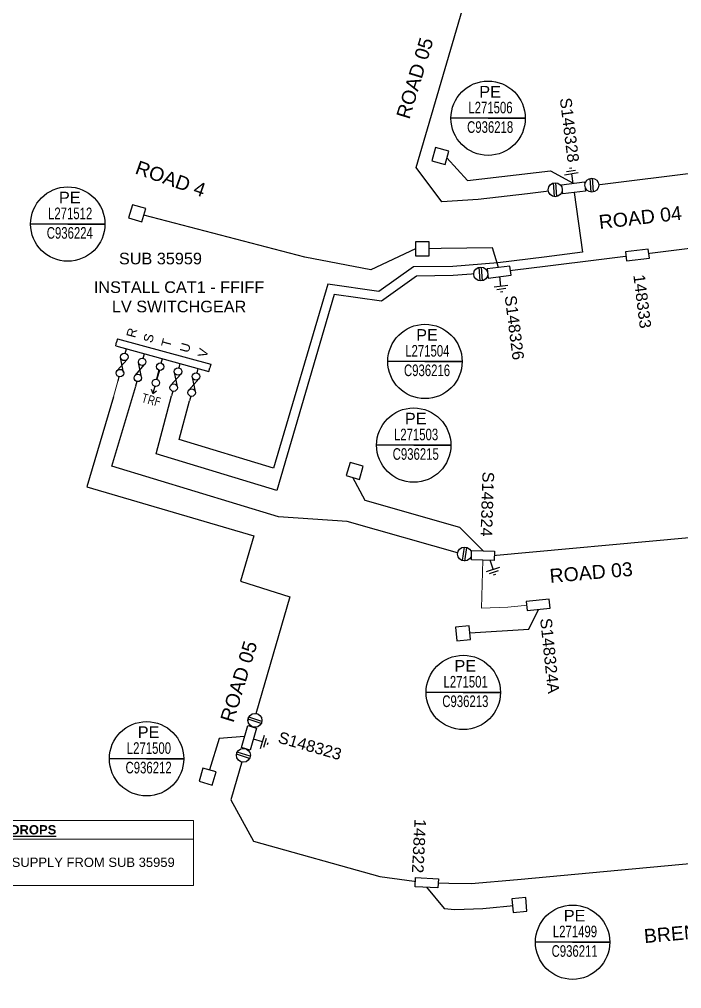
# Paper-space layout 'Sheet(2)' of a CAD drawing. Header units: metres. Extents: x -37 to 809, y -3 to 584.
# Drawn here: x 532.1 to 674.6, y 196.5 to 405.2 of the extents above; entities that cross this region are included whole.
import ezdxf
from ezdxf import colors
from ezdxf.entities.mleader import LeaderData, LeaderLine
from ezdxf.enums import TextEntityAlignment as Align
from ezdxf.math import Vec2, Vec3

# ---------------------------------------------------------------- set-up
doc = ezdxf.new("R2010")
doc.units = ezdxf.units.M
doc.layers.get('0').update_dxf_attribs({"color": 6})
doc.layers.add('Cadastre Roads_SP_EXT', color=9, linetype='Continuous', lineweight=5)
for name, color, linetype in [('Notes', 7, 'Continuous'), ('Notes_SP_MISC', 7, 'Continuous'), ('Sub_LV_EXT', 7, 'Continuous')]:
    doc.layers.add(name, color=color, linetype=linetype)
doc.styles.add('iecARIAL', font='arial.ttf', dxfattribs={"height": 2})
doc.styles.add('IESYMBOL1', font='isocp.shx')
doc.styles.add('POLE_LABEL', font='arial.ttf')
doc.styles.get("Standard").update_dxf_attribs({"font": 'arial.ttf'})
doc.linetypes.add('Cable 1', pattern='A,7,-3,["//",Standard,S=1.5,R=0,X=-2.1,Y=-0.7],-0.001', length=10.001)
doc.linetypes.add('Cable 4', pattern='A,5.25,-0.1,["o",Standard,S=2,R=0,X=1.2,Y=-0.7],-4', length=9.35)
doc.linetypes.add('Cable New UG', pattern='A,7,-0.25,["x",Standard,S=2,R=0,X=0.2,Y=-0.8],-2.1', length=9.35)

# ---------------------------------------------------------------- blocks, each defined once
blk = doc.blocks.new('PILLAR_NEW')
blk.add_wipeout([(-2.47, 0.99), (2.47, 0.99), (2.47, -0.99), (-2.47, -0.99)])
at = {"lineweight": -3}
blk.add_lwpolyline([(-2.47, 0.99), (2.47, 0.99), (2.47, -0.99), (-2.47, -0.99)], close=True, dxfattribs=at)
for tag, height, flags, p in [('ASSET_NUM', 2.5, 8, (2, 4)), ('STREET_CODE', 0.2, 9, (1.5, 2)), ('OWNED_BY', 0.2, 9, (1.5, 1.8)), ('OPERATED_BY', 0.2, 9, (1.5, 1.6)), ('STATE', 0.2, 9, (1.5, 1.2)), ('SUPPORT_TYPE', 0.2, 9, (1.5, 1)), ('SUBURB', 0.2, 9, (1.5, 0.2)), ('STREETNAME', 0.2, 9, (1.5, 0)), ('MAINTAINED_BY', 0.2, 9, (1.5, 1.4)), ('USAGE', 0.2, 9, (1.5, 0.8)), ('LEGEND', 0.2, 9, (1.5, 0.6)), ('PARENT', 0.2, 9, (1.5, 0.4)), ('Z', 0.2, 1, (1.5, -0.6)), ('LOCATION', 0.2, 9, (1.5, -0.2)), ('NOTES', 0.2, 9, (1.5, -0.4))]:
    blk.add_attdef(tag, text='', height=height, dxfattribs=dict(flags=flags)).set_placement(p, align=Align.MIDDLE_LEFT)
blk = doc.blocks.new('COLUMN_NEW')
at = {"flags": 1}
blk.add_attdef('Z', text='', height=0.2, dxfattribs=at).set_placement((1.5, -2.8), align=Align.MIDDLE_LEFT)
blk.add_wipeout([(-1.485, -1.485), (1.485, -1.485), (1.485, 1.485), (-1.485, 1.485)])
at = {"lineweight": -3}
blk.add_lwpolyline([(-1.485, -1.485), (1.485, -1.485), (1.485, 1.485), (-1.485, 1.485)], close=True, dxfattribs=at)
for tag, height, flags, p in [('ASSET_NUM', 2.5, 8, (2, 2)), ('STREET_CODE', 0.2, 9, (1.5, 0)), ('OWNED_BY', 0.2, 9, (1.5, -0.4)), ('OPERATED_BY', 0.2, 9, (1.5, -0.6)), ('STATE', 0.2, 9, (1.5, -1)), ('SUBURB', 0.2, 9, (1.5, -1.8)), ('STREETNAME', 0.2, 9, (1.5, -2)), ('COLUMN_TYPE', 0.2, 9, (1.5, -0.2)), ('USAGE', 0.2, 9, (1.5, -1.2)), ('MAINTAINED_BY', 0.2, 9, (1.5, -0.8)), ('LEGEND', 0.2, 9, (1.5, -1.4)), ('PARENT', 0.2, 9, (1.5, -1.6)), ('LOCATION', 0.2, 9, (1.5, -2.2)), ('NOTES', 0.2, 9, (1.5, -2.4)), ('LABEL_ALIGNMENT', 0.2, 9, (1.5, -2.6))]:
    blk.add_attdef(tag, text='', height=height, dxfattribs=dict(flags=flags)).set_placement(p, align=Align.MIDDLE_LEFT)
at = {"style": 'POLE_LABEL', "flags": 9}
blk.add_attdef('STRUCTURE_PLANT_NUMBER', text='', height=0.2, dxfattribs=at).set_placement((1.5, 0.242), align=Align.MIDDLE_LEFT)
blk = doc.blocks.new('*U789')
for tag, flags, p in [('ACTUAL_STATUS', 9, (1.5, 0)), ('CONSTRUCTED_VOLTAGE', 9, (1.5, -0.2)), ('OPERATING_VOLTAGE', 9, (1.5, -0.6)), ('ORIENTATION', 9, (1.5, -0.8)), ('STATE', 9, (1.5, -1)), ('SWITCH_TYPE', 9, (1.5, -1.2)), ('OWNED_BY', 9, (1.5, -1.8)), ('OPERATED_BY', 9, (1.5, -2)), ('NO_PHASES', 9, (1.5, -0.4)), ('USAGE', 9, (1.5, -1.4)), ('NOTES', 9, (1.5, -1.6)), ('TYPE', 9, (1.5, -2.6)), ('Z', 1, (1.5, -2.8)), ('MAINTAINED_BY', 9, (1.5, -2.2)), ('NUMBER_OF_PHASES', 9, (1.5, -2.4))]:
    blk.add_attdef(tag, text='', height=0.2, dxfattribs=dict(flags=flags)).set_placement(p, align=Align.MIDDLE_LEFT)
blk.add_wipeout([(-0.78, 6.68), (-0.93, 6.57), (-1.07, 6.44), (-1.19, 6.3), (-1.29, 6.15), (-1.38, 5.98), (-1.44, 5.8), (-1.48, 5.62), (-1.49, 5.43), (-1.49, 5.24), (-1.45, 5.06), (-1.4, 4.88), (-1.32, 4.71), (-1.23, 4.55), (-1.11, 4.4), (-0.97, 4.27), (-0.83, 4.15), (-0.66, 4.06), (-0.49, 3.99), (-0.31, 3.94), (-0.12, 3.91), (0.06, 3.91), (0.25, 3.93), (0.43, 3.97), (0.61, 4.04), (0.78, 4.12), (0.93, 4.23), (1.07, 4.36), (1.19, 4.5), (1.29, 4.65), (1.38, 4.82), (1.44, 5), (1.48, 5.18), (1.49, 5.37), (1.49, 5.56), (1.45, 5.74), (1.4, 5.92), (1.32, 6.09), (1.23, 6.25), (1.11, 6.4), (0.97, 6.53), (0.83, 6.65), (0.66, 6.74), (0.49, 6.81), (0.31, 6.86), (0.12, 6.89), (-0.06, 6.89), (-0.25, 6.87), (-0.43, 6.83), (-0.61, 6.76)])
for p, q in [((-0.59, 4.02), (0.11, 6.9)), ((-0.11, 3.9), (0.59, 6.78))]:
    blk.add_line(p, q)
blk.add_circle((0, 5.4), 1.5)
blk = doc.blocks.new('*U790')
for tag, flags, p in [('ACTUAL_STATUS', 9, (1.5, 0)), ('CONSTRUCTED_VOLTAGE', 9, (1.5, -0.2)), ('OPERATING_VOLTAGE', 9, (1.5, -0.6)), ('ORIENTATION', 9, (1.5, -0.8)), ('STATE', 9, (1.5, -1)), ('SWITCH_TYPE', 9, (1.5, -1.2)), ('OWNED_BY', 9, (1.5, -1.8)), ('OPERATED_BY', 9, (1.5, -2)), ('NO_PHASES', 9, (1.5, -0.4)), ('USAGE', 9, (1.5, -1.4)), ('NOTES', 9, (1.5, -1.6)), ('TYPE', 9, (1.5, -2.6)), ('Z', 1, (1.5, -2.8)), ('MAINTAINED_BY', 9, (1.5, -2.2)), ('NUMBER_OF_PHASES', 9, (1.5, -2.4))]:
    blk.add_attdef(tag, text='', height=0.2, dxfattribs=dict(flags=flags)).set_placement(p, align=Align.MIDDLE_LEFT)
blk.add_wipeout([(-1.04, 6.48), (-1.16, 6.34), (-1.27, 6.19), (-1.36, 6.02), (-1.43, 5.85), (-1.47, 5.66), (-1.49, 5.48), (-1.49, 5.29), (-1.46, 5.1), (-1.42, 4.92), (-1.34, 4.75), (-1.25, 4.59), (-1.14, 4.43), (-1.01, 4.3), (-0.86, 4.18), (-0.7, 4.08), (-0.53, 4), (-0.35, 3.95), (-0.17, 3.92), (0.02, 3.91), (0.2, 3.92), (0.39, 3.96), (0.57, 4.02), (0.73, 4.1), (0.89, 4.2), (1.04, 4.32), (1.16, 4.46), (1.27, 4.61), (1.36, 4.78), (1.43, 4.95), (1.47, 5.14), (1.49, 5.32), (1.49, 5.51), (1.46, 5.7), (1.42, 5.88), (1.34, 6.05), (1.25, 6.21), (1.14, 6.37), (1.01, 6.5), (0.86, 6.62), (0.7, 6.72), (0.53, 6.8), (0.35, 6.85), (0.17, 6.88), (-0.02, 6.89), (-0.2, 6.88), (-0.39, 6.84), (-0.57, 6.78), (-0.73, 6.7), (-0.89, 6.6)])
for p, q in [((-0.28, 3.93), (-0.22, 6.88)), ((0.22, 3.92), (0.28, 6.87))]:
    blk.add_line(p, q)
blk.add_circle((0, 5.4), 1.5)
blk = doc.blocks.new('TX_LINK_NEW')
h = blk.add_hatch(color=256)
edge = h.paths.add_edge_path()
edge.add_line((2.6, 0.05), (4.6, 0.05))
edge.add_arc((5.4, 0.01), 0.8, 177.2353, 184.4027)
edge.add_line((4.6, -0.05), (2.6, -0.05))
edge.add_arc((1.8, 0), 0.8, 356.4167, 363.5833)
blk.add_line((7.2, 0.01), (7.8, 0.01))
for points in [[(1, 0), (0, 0)], [(2.6, 0.05), (4.6, 0.05)], [(6.2, 0.01), (7.2, 0.01)], [(7, -0.59), (7.8, 0.01), (7, 0.61)], [(2.6, -0.05), (4.6, -0.05)]]:
    blk.add_lwpolyline(points)
for centre in [(1.8, 0), (5.4, 0.01)]:
    blk.add_circle(centre, 0.8)
for centre, start, end in [((1.8, 0), 356.4167, 3.5833), ((5.4, 0.01), 177.2353, 184.4027)]:
    blk.add_arc(centre, 0.8, start, end)
at = {"style": 'IESYMBOL1'}
blk.add_text('TRF', height=2, rotation=90, dxfattribs=at).set_placement((9.24, 0.01), align=Align.MIDDLE_CENTER)
at = {"flags": 1}
blk.add_attdef('Z', (0, 0), '', height=0.2, dxfattribs=at)
at = {"layer": 'Sub_LV_EXT', "flags": 1}
for tag, p in [('ORIENTATION', (2.14, -1.53)), ('USAGE', (2.14, -1.14)), ('NOTES', (2.14, -3.07))]:
    blk.add_attdef(tag, p, '', height=0.2, dxfattribs=at)
blk = doc.blocks.new('LV_UG_DFUSE_CLOSED_NEW')
for points in [[(1, 0), (0, 0)], [(5.04, 0.73), (2.16, -0.72)], [(5.05, -0.71), (2.16, 0.72)], [(6.2, 0.01), (7.2, 0.01)]]:
    blk.add_lwpolyline(points)
for centre in [(1.8, 0), (5.4, 0.01)]:
    blk.add_circle(centre, 0.8)
for tag, flags, p in [('ACTUAL_STATUS', 9, (1.5, 0)), ('CONSTRUCTED_VOLTAGE', 9, (1.5, -0.2)), ('OPERATED_BY', 9, (1.5, -0.6)), ('OWNED_BY', 9, (1.5, -1)), ('OPERATING_VOLTAGE', 9, (1.5, -1.2)), ('ORIENTATION', 9, (1.5, -1.4)), ('STATE', 9, (1.5, -1.6)), ('SWITCH_TYPE', 9, (1.5, -1.8)), ('NO_PHASES', 9, (1.5, -0.4)), ('MAINTAINED_BY', 9, (1.5, -0.8)), ('USAGE', 9, (1.5, -2)), ('Z', 1, (1.5, -2.4)), ('NOTES', 9, (1.5, -2.2))]:
    blk.add_attdef(tag, text='', height=0.2, dxfattribs=dict(flags=flags)).set_placement(p, align=Align.MIDDLE_LEFT)
blk = doc.blocks.new('Earth')
for p, q in [((0, -2.04), (0, 0)), ((-1.5, -2.04), (1.5, -2.04)), ((-1, -2.64), (1, -2.64)), ((-0.25, -3.24), (0.25, -3.24))]:
    blk.add_line(p, q)
blk = doc.blocks.new('*T796')
at = {"layer": 'Defpoints', "color": 8, "linetype": 'ByBlock', "lineweight": 0, "transparency": 16777216}
for p, q in [((0, 0), (106.63, 0)), ((0, 0), (0, -14)), ((106.63, 0), (106.63, -14)), ((0, -4), (106.63, -4)), ((24.32, -4), (24.32, -14)), ((0, -14), (106.63, -14))]:
    blk.add_line(p, q, dxfattribs=at)
at = {"layer": 'Notes', "color": 0, "linetype": 'Continuous', "transparency": 16777216, "char_height": 2}
for s, insert, width, attachment_point in [('{\\fArial|b1|i0|c0|p34;\\LLEGEND FOR LV VOLTAGE DROPS}', (53.32, -2), 104.633, 5), ('Vd', (12.16, -9), 22.3182, 5), ('VOLTAGE DROP FOR NORMAL SUPPLY FROM SUB 35959', (25.32, -9), 80.3147, 4)]:
    blk.add_mtext(s, dxfattribs=dict(at, insert=insert, width=width, attachment_point=attachment_point))
blk = doc.blocks.new('SLANTERN_NUM_NEW')
blk.add_wipeout([(-0.31, 10), (-0.94, 9.96), (-1.57, 9.88), (-2.18, 9.76), (-2.79, 9.61), (-3.39, 9.41), (-3.97, 9.18), (-4.54, 8.91), (-5.09, 8.61), (-5.62, 8.27), (-6.13, 7.91), (-6.62, 7.5), (-7.07, 7.07), (-7.5, 6.62), (-7.91, 6.13), (-8.27, 5.62), (-8.61, 5.09), (-8.91, 4.54), (-9.18, 3.97), (-9.41, 3.39), (-9.61, 2.79), (-9.76, 2.18), (-9.88, 1.57), (-9.96, 0.94), (-10, 0.31), (-10, -0.31), (-9.96, -0.94), (-9.88, -1.57), (-9.76, -2.18), (-9.61, -2.79), (-9.41, -3.39), (-9.18, -3.97), (-8.91, -4.54), (-8.61, -5.09), (-8.27, -5.62), (-7.91, -6.13), (-7.5, -6.62), (-7.07, -7.07), (-6.62, -7.5), (-6.13, -7.91), (-5.62, -8.27), (-5.09, -8.61), (-4.54, -8.91), (-3.97, -9.18), (-3.39, -9.41), (-2.79, -9.61), (-2.18, -9.76), (-1.57, -9.88), (-0.94, -9.96), (-0.31, -10), (0.31, -10), (0.94, -9.96), (1.57, -9.88), (2.18, -9.76), (2.79, -9.61), (3.39, -9.41), (3.97, -9.18), (4.54, -8.91), (5.09, -8.61), (5.62, -8.27), (6.13, -7.91), (6.62, -7.5), (7.07, -7.07), (7.5, -6.62), (7.91, -6.13), (8.27, -5.62), (8.61, -5.09), (8.91, -4.54), (9.18, -3.97), (9.41, -3.39), (9.61, -2.79), (9.76, -2.18), (9.88, -1.57), (9.96, -0.94), (10, -0.31), (10, 0.31), (9.96, 0.94), (9.88, 1.57), (9.76, 2.18), (9.61, 2.79), (9.41, 3.39), (9.18, 3.97), (8.91, 4.54), (8.61, 5.09), (8.27, 5.62), (7.91, 6.13), (7.5, 6.62), (7.07, 7.07), (6.62, 7.5), (6.13, 7.91), (5.62, 8.27), (5.09, 8.61), (4.54, 8.91), (3.97, 9.18), (3.39, 9.41), (2.79, 9.61), (2.18, 9.76), (1.57, 9.88), (0.94, 9.96), (0.31, 10)])
at = {"linetype": 'Continuous'}
blk.add_line((8, 0), (-8, 0), dxfattribs=at)
blk.add_line((0, 0), (8, 0))
blk.add_circle((0, 0), 8, dxfattribs=at)
at = {"linetype": 'Cable 4', "insert": (-1.89, 6.96), "char_height": 2.5, "attachment_point": 1}
blk.add_mtext_dynamic_manual_height_columns('PE', width=4.2424, gutter_width=4, heights=[0], dxfattribs=at)
at = {"width": 0.7}
for tag, p in [('SNUMBER', (0.51, 1.05)), ('CNUMBER', (0.44, -3.15))]:
    blk.add_attdef(tag, text='', height=2.5, dxfattribs=at).set_placement(p, align=Align.CENTER)
at = {"flags": 1}
blk.add_attdef('Z', (0, 0), '', height=0.2, dxfattribs=at)
blk = doc.blocks.new('*U802')
for tag, flags, p in [('ACTUAL_STATUS', 9, (1.5, 0)), ('CONSTRUCTED_VOLTAGE', 9, (1.5, -0.2)), ('OPERATING_VOLTAGE', 9, (1.5, -0.6)), ('ORIENTATION', 9, (1.5, -0.8)), ('STATE', 9, (1.5, -1)), ('SWITCH_TYPE', 9, (1.5, -1.2)), ('OWNED_BY', 9, (1.5, -1.8)), ('OPERATED_BY', 9, (1.5, -2)), ('NO_PHASES', 9, (1.5, -0.4)), ('USAGE', 9, (1.5, -1.4)), ('NOTES', 9, (1.5, -1.6)), ('TYPE', 9, (1.5, -2.6)), ('Z', 1, (1.5, -2.8)), ('MAINTAINED_BY', 9, (1.5, -2.2)), ('NUMBER_OF_PHASES', 9, (1.5, -2.4))]:
    blk.add_attdef(tag, text='', height=0.2, dxfattribs=dict(flags=flags)).set_placement(p, align=Align.MIDDLE_LEFT)
blk.add_wipeout([(-1.39, 4.85), (-1.31, 4.68), (-1.21, 4.52), (-1.09, 4.38), (-0.95, 4.25), (-0.8, 4.14), (-0.64, 4.05), (-0.46, 3.98), (-0.28, 3.93), (-0.09, 3.91), (0.09, 3.91), (0.28, 3.93), (0.46, 3.98), (0.64, 4.05), (0.8, 4.14), (0.95, 4.25), (1.09, 4.38), (1.21, 4.52), (1.31, 4.68), (1.39, 4.85), (1.45, 5.03), (1.48, 5.21), (1.49, 5.4), (1.48, 5.59), (1.45, 5.77), (1.39, 5.95), (1.31, 6.12), (1.21, 6.28), (1.09, 6.42), (0.95, 6.55), (0.8, 6.66), (0.64, 6.75), (0.46, 6.82), (0.28, 6.87), (0.09, 6.89), (-0.09, 6.89), (-0.28, 6.87), (-0.46, 6.82), (-0.64, 6.75), (-0.8, 6.66), (-0.95, 6.55), (-1.09, 6.42), (-1.21, 6.28), (-1.31, 6.12), (-1.39, 5.95), (-1.45, 5.77), (-1.48, 5.59), (-1.49, 5.4), (-1.48, 5.21), (-1.45, 5.03)])
for p, q in [((1.26, 4.58), (-1.46, 5.76)), ((1.46, 5.04), (-1.26, 6.22))]:
    blk.add_line(p, q)
blk.add_circle((0, 5.4), 1.5)

psp = doc.layouts.new('Sheet(2)')

# ---------------------------------------------------------------- linework, layer by layer
at = {"layer": 'Notes'}
for p, q in [((553.25, 336.43), (553.04, 335.66)), ((553.25, 336.43), (573.32, 330.96)), ((552.83, 334.89), (553.04, 335.66)), ((552.83, 334.89), (572.9, 329.41)), ((572.9, 329.41), (573.11, 330.19)), ((573.32, 330.96), (573.11, 330.19))]:
    psp.add_line(p, q, dxfattribs=at)
at = {"layer": 'Notes', "linetype": 'Cable New UG', "flags": 128}
for points in [[(706.62, 430.56), (710.08, 419.6), (712.76, 409.54), (717.46, 384.34), (711.16, 376.28), (641.43, 367.65), (630.81, 366.38), (623.04, 365.91), (617.48, 373.3), (638.16, 443.88), (641.03, 444.6), (636.85, 459.22)], [(651.48, 367.91), (653.24, 355.08), (644.99, 353.98), (635.06, 352.75), (625.36, 352.01), (616.89, 351.92), (609.48, 346.61), (598.44, 348.15), (586.81, 308.6), (566.48, 314.73), (568.71, 323.09)], [(694.85, 358.14), (712.56, 360.33), (720.4, 354.04), (724.94, 305.28), (718.47, 297.48), (633.97, 289.67), (631.75, 289.68), (627.41, 290.09), (602.62, 297.07), (587.87, 298.08), (552, 309.02), (557.13, 326.25)], [(694.85, 358.14), (645.23, 351.99), (635.26, 350.76), (625.44, 350.01), (617.55, 349.93), (610, 344.52), (599.87, 345.93), (587.47, 303.77), (561.55, 311.67), (564.84, 324.15)], [(552.35, 323.92), (546.65, 304.57), (582.56, 293.99), (579.7, 284.21), (590.3, 280.88), (577.64, 237.21), (582.48, 228.31), (609.67, 220.68), (619.71, 219.34), (629.34, 219.2), (639.27, 220.02), (724.95, 228.01), (727.7, 231.31), (740.17, 231.99), (743.77, 230.63)]]:
    psp.add_lwpolyline(points, dxfattribs=at)
at = {"layer": 'Notes', "linetype": 'Cable New UG', "lineweight": 0, "flags": 128}
psp.add_lwpolyline([(553.28, 327.3), (552.35, 323.92)], dxfattribs=at)
at = {"layer": 'Notes', "linetype": 'Cable 1', "lineweight": 0, "flags": 128}
psp.add_lwpolyline([(631.82, 288.79), (631.52, 278.4), (637.17, 278.66), (643.73, 279.27)], dxfattribs=at)
at = {"layer": 'Notes', "linetype": 'Cable 4', "flags": 128}
psp.add_lwpolyline([(619.71, 218.35), (623.51, 213.8), (625.8, 213.58), (631.8, 213.8), (639.23, 214.49)], dxfattribs=at)

# ---------------------------------------------------------------- block references
psp.add_blockref('*T796', (462.91, 232.72))
at = {"layer": 'Notes'}
for name, p, rotation in [('COLUMN_NEW', (557.45, 363.43), 343.6694301888913), ('LV_UG_DFUSE_CLOSED_NEW', (555.16, 334.25), 254.7417638772712), ('LV_UG_DFUSE_CLOSED_NEW', (559.01, 333.2), 254.7417638772712), ('TX_LINK_NEW', (562.87, 332.15), 254.7417638772712), ('LV_UG_DFUSE_CLOSED_NEW', (566.72, 331.1), 254.7417638772712), ('LV_UG_DFUSE_CLOSED_NEW', (570.59, 330.04), 254.7417638772712)]:
    psp.add_blockref(name, p, dxfattribs=dict(at, rotation=rotation))
at = {"layer": 'Notes', "lineweight": 0, "rotation": 17.46198419389684}
psp.add_blockref('Earth', (633.42, 288.74), dxfattribs=at)

# ---------------------------------------------------------------- texts
at = {"layer": 'Cadastre Roads_SP_EXT', "color": 7}
for s, rotation, p in [('ROAD 05', 73.0784, (616.01, 383.51)), ('ROAD 4', 340.5907, (556.8, 372.04)), ('ROAD 04', 6.5293, (656.96, 360.03)), ('ROAD 03', 4.9516, (646.32, 283.86)), ('ROAD 05', 73.0784, (578.14, 253.64)), ('BRENNAN WAY (URS17937)', 4.9516, (666.62, 206.34))]:
    psp.add_text(s, height=3, rotation=rotation, dxfattribs=at).set_placement(p)
at = {"layer": 'Notes', "color": 0, "lineweight": 0, "insert": (544.97, 354.94), "char_height": 2.5, "attachment_point": 1}
psp.add_mtext_dynamic_manual_height_columns('\\pi8.5578;SUB 35959', width=34.6685, gutter_width=4, heights=[0], dxfattribs=at)
at = {"layer": 'Notes', "char_height": 2, "width": 1.1319, "attachment_point": 1, "rotation": 75, "style": 'iecARIAL'}
for s, insert in [('R', (555.07, 337)), ('S', (558.72, 335.92)), ('T', (562.58, 334.95)), ('U', (566.57, 333.79)), ('V', (570.42, 332.73))]:
    psp.add_mtext(s, dxfattribs=dict(at, insert=insert))

# ---------------------------------------------------------------- leaders
at = {"layer": 'Notes'}
ml = psp.add_multileader_mtext('Standard', dxfattribs=at)
ml.set_content('ADMD @ 6.5 PER PHASE', color=256)
ml.set_leader_properties()
ml.build(insert=Vec2(0, 0))
ml.multileader.update_dxf_attribs({"leader_type": 0, "has_text_frame": 1, "arrow_head_size": 2.5})
ctx = ml.context
ctx.base_point, ctx.char_height, ctx.arrow_head_size, ctx.plane_origin = Vec3(546.59, 410.35), 2.5, 2.5, Vec3(538.59, 379.6)
ctx.text_align_type = 1
notes = []
notes.append((ctx, [(0, (1, 1, 0), (538.59, 410.35), (1, 0), 8, [(0, [(538.59, 379.6)], 0, [])])]))
ctx.mtext.insert, ctx.mtext.alignment, ctx.mtext.flow_direction = Vec3(569.29, 411.96), 2, 5
ml = psp.add_multileader_mtext('Standard', dxfattribs=at)
ml.set_content('INSTALL CAT1 - FFIFF\\PLV SWITCHGEAR', color=256)
ml.set_leader_properties()
ml.build(insert=Vec2(0, 0))
ml.multileader.update_dxf_attribs({"leader_type": 0, "has_text_frame": 1, "arrow_head_size": 2.5})
ctx = ml.context
ctx.base_point, ctx.char_height, ctx.arrow_head_size, ctx.plane_origin = Vec3(546.37, 347.51), 2.5, 2.5, Vec3(538.37, 316.77)
ctx.text_align_type = 1
notes.append((ctx, [(0, (1, 1, 0), (538.37, 347.51), (1, 0), 8, [(0, [(538.37, 316.77)], 0, [])])]))
ctx.mtext.insert, ctx.mtext.alignment, ctx.mtext.flow_direction = Vec3(566.47, 348.78), 2, 5
for ctx, leaders in notes:
    for number, flags, end, landing, length, lines in leaders:
        leader = LeaderData()
        leader.index, (leader.has_last_leader_line, leader.has_dogleg_vector, leader.attachment_direction) = number, flags
        leader.last_leader_point, leader.dogleg_vector, leader.dogleg_length = Vec3(end), Vec3(landing), length
        for number, points, colour, breaks in lines:
            line = LeaderLine()
            line.index, line.vertices, line.color, line.breaks = number, Vec3.list(points), colors.encode_raw_color(colour), breaks
            leader.lines.append(line)
        ctx.leaders.append(leader)

# ---------------------------------------------------------------- next in the draw order: block references
ref = psp.add_blockref('PILLAR_NEW', (651.36, 368.89), dxfattribs=dict(at, rotation=7.060746089602029))
ref.add_attrib('ASSET_NUM', 'S148328', dxfattribs={"layer": '0', "height": 2.5, "rotation": 277.0607}).set_placement((649.62, 388.29), align=Align.MIDDLE_LEFT)
for p, rotation in [((622.68, 375.76), 73.66943018889137), ((604.27, 307.98), 73.66943018889137), ((572.61, 242.17), 73.66943018889137), ((639.71, 214.53), 185.3288930167272)]:
    psp.add_blockref('COLUMN_NEW', p, dxfattribs=dict(at, rotation=rotation))
for p, values in [((542.52, 361.11), {'SNUMBER': 'L271512', 'CNUMBER': 'C936224'}), ((619.38, 331.53), {'SNUMBER': 'L271504', 'CNUMBER': 'C936216'}), ((627.62, 260.3), {'SNUMBER': 'L271501', 'CNUMBER': 'C936213'}), ((559.47, 246.02), {'SNUMBER': 'L271500', 'CNUMBER': 'C936212'})]:
    psp.add_blockref('SLANTERN_NUM_NEW', p, dxfattribs=at).add_auto_attribs(values)
ref = psp.add_blockref('PILLAR_NEW', (665.08, 354.45), dxfattribs=dict(at, xscale=-1, rotation=187.0607460805886))
ref.add_attrib('ASSET_NUM', '148333', dxfattribs={"layer": '0', "height": 2.5, "rotation": 277.0607}).set_placement((665.44, 350.24), align=Align.MIDDLE_LEFT)
ref = psp.add_blockref('PILLAR_NEW', (635.33, 350.77), dxfattribs=dict(at, xscale=-1, rotation=187.1709920490663))
ref.add_attrib('ASSET_NUM', 'S148326', dxfattribs={"layer": '0', "height": 2.5, "rotation": 277.171}).set_placement((637.76, 345.75), align=Align.MIDDLE_LEFT)
at = {"layer": 'Notes', "linetype": 'Cable New UG', "rotation": 5.328893012237244}
psp.add_blockref('*U789', (628.4, 284.71), dxfattribs=at)
at = {"layer": 'Notes'}
ref = psp.add_blockref('PILLAR_NEW', (643.72, 279.16), dxfattribs=dict(at, xscale=-1, rotation=185.9796669333328))
ref.add_attrib('ASSET_NUM', 'S148324A', dxfattribs={"layer": '0', "height": 2.5, "rotation": 275.9797}).set_placement((645.39, 276.29), align=Align.MIDDLE_LEFT)
ref = psp.add_blockref('PILLAR_NEW', (581.51, 250.54), dxfattribs=dict(at, rotation=253.6693829582883))
ref.add_attrib('ASSET_NUM', 'S148323', dxfattribs={"layer": '0', "height": 2.5, "rotation": 344.0605}).set_placement((587.91, 250.73), align=Align.MIDDLE_LEFT)
ref = psp.add_blockref('PILLAR_NEW', (619.76, 219.34), dxfattribs=dict(at, rotation=357.1033566881891))
ref.add_attrib('ASSET_NUM', '148322', dxfattribs={"layer": '0', "height": 2.5, "rotation": 267.1034}).set_placement((618.39, 233.04), align=Align.MIDDLE_LEFT)

# ---------------------------------------------------------------- next in the draw order: linework, layer by layer
at = {"layer": 'Notes', "linetype": 'Cable 4', "flags": 128}
for points in [[(624.1, 375.34), (628.5, 370.5), (646.4, 372.58), (651.24, 369.88)], [(631.89, 290.77), (626.89, 295.77), (606.51, 301.59), (603.85, 306.56)], [(629.06, 273.14), (641.7, 273.88), (643.82, 278.17)], [(580.56, 250.82), (575.13, 250.4), (573.02, 243.6)]]:
    psp.add_lwpolyline(points, dxfattribs=at)

# ---------------------------------------------------------------- next in the draw order: block references
at = {"layer": 'Notes', "lineweight": 0, "rotation": 188.6128616302047}
psp.add_blockref('Earth', (651.18, 369.87), dxfattribs=at)
at = {"layer": 'Notes', "linetype": 'Cable New UG'}
for name, p, rotation in [('*U790', (631.88, 344.98), 5.328893012237245), ('*U802', (583.3, 248.91), 5.328893012237244)]:
    psp.add_blockref(name, p, dxfattribs=dict(at, rotation=rotation))
at = {"layer": 'Notes'}
psp.add_blockref('SLANTERN_NUM_NEW', (651.14, 206.54), dxfattribs=at).add_auto_attribs({'SNUMBER': 'L271499', 'CNUMBER': 'C936211'})

# ---------------------------------------------------------------- next in the draw order: linework, layer by layer
at = {"layer": 'Notes', "linetype": 'Cable 4', "flags": 128}
psp.add_lwpolyline([(635.21, 351.76), (633.88, 355.98), (617.32, 355.77), (607.74, 351.25), (593.51, 353.99), (558.87, 363.01)], dxfattribs=at)

# ---------------------------------------------------------------- next in the draw order: block references
at = {"layer": 'Notes'}
for p, values in [((632.96, 383.89), {'SNUMBER': 'L271506', 'CNUMBER': 'C936218'}), ((616.95, 313.52), {'SNUMBER': 'L271503', 'CNUMBER': 'C936215'})]:
    psp.add_blockref('SLANTERN_NUM_NEW', p, dxfattribs=at).add_auto_attribs(values)
at = {"layer": 'Notes', "linetype": 'Cable New UG'}
for name, p, rotation in [('*U790', (647.91, 363.13), 5.328893012237247), ('*U790', (655.78, 364.11), 5.328893012237248), ('*U802', (580.81, 241.39), 5.328893012237245)]:
    psp.add_blockref(name, p, dxfattribs=dict(at, rotation=rotation))
at = {"layer": 'Notes', "lineweight": 0, "rotation": 7.341037546092123}
psp.add_blockref('Earth', (635.46, 349.79), dxfattribs=at)
at = {"layer": 'Notes'}
ref = psp.add_blockref('PILLAR_NEW', (631.86, 289.78), dxfattribs=dict(at, rotation=358.1538289408697))
ref.add_attrib('ASSET_NUM', 'S148324', dxfattribs={"layer": '0', "height": 2.5, "rotation": 268.1538}).set_placement((633.02, 307.8), align=Align.MIDDLE_LEFT)
at = {"layer": 'Notes', "rotation": 5.319390296760958}
psp.add_blockref('COLUMN_NEW', (627.58, 273), dxfattribs=at)

# ---------------------------------------------------------------- next in the draw order: block references
at = {"layer": 'Notes', "rotation": 359.9999999844805}
psp.add_blockref('COLUMN_NEW', (618.8, 355.77), dxfattribs=at)
at = {"layer": 'Notes_SP_MISC', "color": 1, "rotation": 72.44935176830926}
psp.add_blockref('Earth', (582.46, 250.27), dxfattribs=at)

doc.saveas('drawing.dxf')
